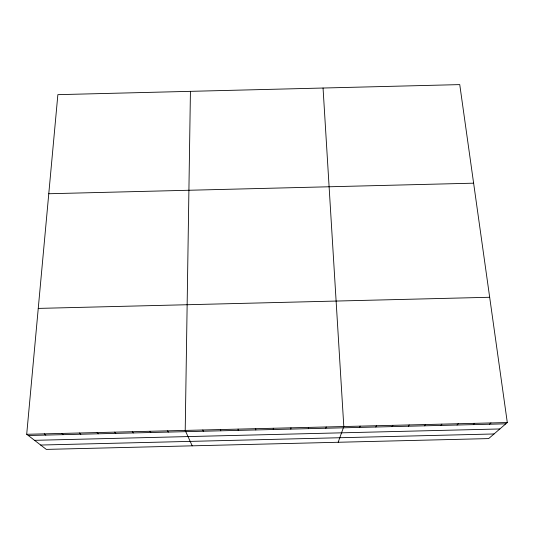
<?xml version="1.0" encoding="UTF-8"?>
<svg xmlns="http://www.w3.org/2000/svg" width="534" height="534" viewBox="0 0 534 534"><rect width="100%" height="100%" fill="white"/><g stroke="black" fill="none" stroke-linecap="round" stroke-linejoin="round"><path stroke-width="0.8" d="M273.308 429.523L273.308 428.261M190.431 91.341L185.211 430.411L192.207 445.83M290.816 429.096L290.937 427.827M26.7 434.289L57.866 94.658L459.754 84.606L507.3 422.541L488.65 438.594L46.304 449.394L26.7 434.289L507.3 422.541M308.332 428.662L308.559 427.4M325.84 428.235L326.181 426.966M338.176 442.265L343.809 426.532L323.05 88.023M359.596 427.414L360.156 426.139M375.836 427.013L376.497 425.738M392.076 426.619L392.844 425.338M408.316 426.219L409.198 424.937M424.563 425.825L425.545 424.537M440.804 425.424L441.892 424.136M457.051 425.031L458.245 423.736M473.298 424.63L474.592 423.335M489.544 424.236L490.946 422.941M48.774 193.742L473.625 183.182M38.248 308.405L489.678 297.271M28.289 435.51L505.791 423.836M34.543 440.33L499.837 428.962M40.657 445.042L494.017 433.968M44.309 433.855L45.784 435.083M61.917 433.428L63.279 434.656M79.526 432.994L80.774 434.229M97.141 432.567L98.269 433.802M114.75 432.133L115.771 433.374M132.365 431.706L133.273 432.947M149.981 431.272L150.775 432.513M167.596 430.845L168.277 432.086M202.827 429.983L203.28 431.232M220.449 429.55L220.789 430.804M238.071 429.122L238.291 430.377M255.686 428.689L255.799 429.95"/></g></svg>
